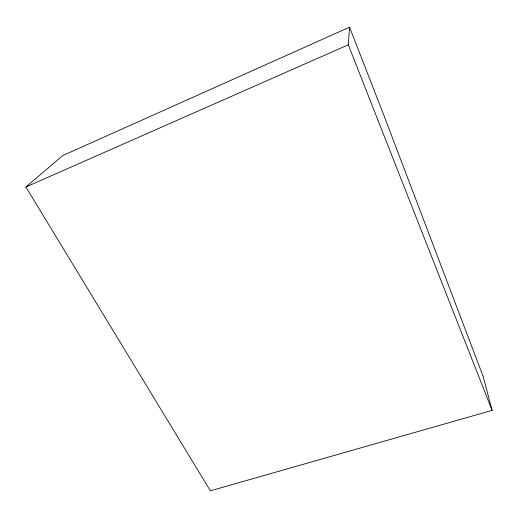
<?xml version="1.0" encoding="UTF-8"?>
<svg xmlns="http://www.w3.org/2000/svg" width="518" height="518" viewBox="0 0 518 518"><rect width="100%" height="100%" fill="white"/><g stroke="black" fill="none" stroke-linecap="round" stroke-linejoin="round"><path stroke-width="0.78" d="M492.1 410.379L348.303 44.801L349.572 27.182L62.723 155.581L25.9 187.004L210.373 490.818L492.1 410.379L483.19 376.534L384.071 115.844L349.572 27.182M25.9 187.004L348.303 44.801"/></g></svg>
